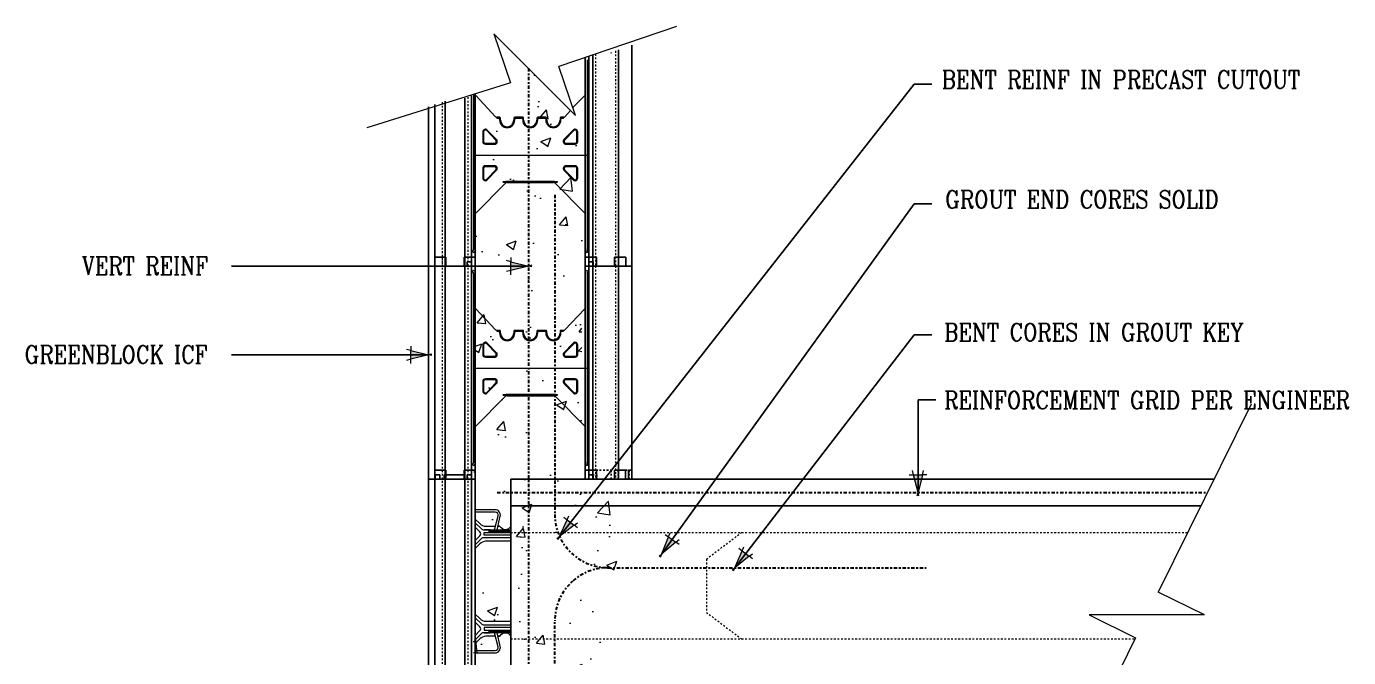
# Model space of a CAD drawing. Header units: inches. Extents: x -69.9 to 5.1, y 158.2 to 247.
# Drawn here: x -69.9 to 4.5, y 211.4 to 247 of the extents above; entities that cross this region are included whole.
import ezdxf

# ---------------------------------------------------------------- set-up
doc = ezdxf.new("R2010")
doc.units = ezdxf.units.IN
doc.header["$MEASUREMENT"] = 0
for name, pattern in [('CENTER', [2, 1.25, -0.25, 0.25, -0.25]), ('DASHED', [0.75, 0.5, -0.25]), ('DASHED2', [0.375, 0.25, -0.125]), ('HIDDEN', [0.375, 0.25, -0.125])]:
    doc.linetypes.add(name, pattern=pattern)
for name, color, linetype, lineweight in [('A2 Hatch', 8, 'Continuous', 9), ('DETAILS', 7, 'Continuous', 13), ('DIM', 3, 'Continuous', 13), ('REBAR', 2, 'CENTER', 30)]:
    doc.layers.add(name, color=color, linetype=linetype, lineweight=lineweight)
doc.styles.add('ARCTEXT', font='arctext.shx', dxfattribs={"width": 0.85})
doc.styles.add('RomanC', font='romanc.shx', dxfattribs={"width": 0.85, "height": 5})
doc.dimstyles.new('ARCTEXT1-4', dxfattribs={"dimtxt": 4, "dimasz": 2, "dimexe": 2, "dimexo": 2, "dimgap": 2, "dimtad": 1, "dimdec": 4, "dimzin": 3, "dimdsep": 46, "dimlunit": 4, "dimtxsty": 'ARCTEXT', "dimblk": 'ARCHTICK', "dimcen": 2, "dimaunit": 1, "dimadec": 0, "dimazin": 0, "dimtfac": 1, "dimtdec": 4, "dimtmove": 2, "dimatfit": 3, "dimldrblk": 'arrow', "dimfxl": 0, "dimtolj": 1, "dimtzin": 0, "dimarcsym": 0})

# ---------------------------------------------------------------- blocks, each defined once
blk = doc.blocks.new('_ArchTick')
at = {"color": 0, "linetype": 'ByBlock', "const_width": 0.15}
blk.add_lwpolyline([(-0.5, -0.5), (0.5, 0.5)], dxfattribs=at)
blk = doc.blocks.new('arrow')
at = {"layer": 'DIM'}
blk.add_hatch(color=253, dxfattribs=at).paths.add_polyline_path([(-2, 0.5), (-2, -0.5), (0, 0)])
at = {"layer": 'DIM', "lineweight": 9}
for points in [[(-2, 0.98), (-2, 0.5), (-2.47, 0.62)], [(0.37, 0.09), (0, 0)], [(0.37, -0.09), (0, 0)], [(-2, -0.98), (-2, -0.5), (-2.47, -0.62)]]:
    blk.add_lwpolyline(points, dxfattribs=at)
at = {"layer": 'DIM', "lineweight": 15}
blk.add_lwpolyline([(0, 0), (-2, -0.5), (-2, 0.5), (0, 0)], dxfattribs=at)

msp = doc.modelspace()

# ---------------------------------------------------------------- hatches: boundary and pattern name
at = {"layer": 'A2 Hatch', "ltscale": 0.15}
h = msp.add_hatch(dxfattribs=at)
h.set_pattern_fill('AR-CONC', color=256, scale=0.8, style=0)
h.set_pattern_definition([(50, (-6427.05, 1593.841), (5.7380815, -0.502017), [0.6, -6.6]), (355, (-6427.05, 1593.841), (-1.1100107, 6.017537), [0.48, -5.28]), (100.4514, (-6426.572, 1593.799), (4.628075, 5.5155163), [0.5099215, -5.609137]), (46.1842, (-6427.05, 1595.441), (8.5379284, -1.324152), [0.9, -9.9]), (96.6356, (-6426.3385, 1595.331), (7.477302, 7.792943), [0.764882, -8.413704]), (351.1842, (-6427.05, 1595.441), (7.477296, 7.792949), [0.72, -7.92]), (21, (-6426.25, 1595.041), (4.7752564, -3.220951), [0.6, -6.6]), (326, (-6426.25, 1595.041), (1.9465227, 5.8012004), [0.48, -5.28]), (71.4514, (-6425.852, 1594.7727), (6.721781, 2.580244), [0.5099215, -5.609137]), (37.5, (-6427.05, 1593.841), (0.09727884, 2.6631508), [0, -5.216, 0, -5.36, 0, -5.3]), (7.5, (-6427.05, 1593.841), (2.1045563, 3.1552937), [0, -3.056, 0, -5.096, 0, -2.02]), (327.5, (-6428.834, 1593.841), (4.2705795, -0.180439), [0, -2, 0, -6.24, 0, -8.28]), (317.5, (-6429.634, 1593.841), (4.6654894, 0.8008399), [0, -2.6, 0, -4.144, 0, -5.88])])
h.paths.add_polyline_path([(-42.639, 243.793), (-44.625, 243.12), (-44.825, 186.104), (-41.955, 187.077), (-42.891, 189.837), (-38.295, 185.241), (-39.231, 188.001), (-36.625, 188.885), (-36.63, 221.467), (-38.63, 221.467), (-38.63, 245.153), (-39.915, 244.717), (-38.979, 241.957), (-43.575, 246.553)])

# ---------------------------------------------------------------- linework, layer by layer
at = {"color": 1}
for p, q in [((-35.816, 245.895), (-35.816, 233.461)), ((-38.441, 245.217), (-38.441, 233.461)), ((-38.241, 245.285), (-38.241, 233.461)), ((-38.026, 245.358), (-38.026, 233.461)), ((-36.995, 245.495), (-36.995, 245.461)), ((-36.581, 245.636), (-36.581, 233.461)), ((-46.341, 242.75), (-46.341, 233.461)), ((-45.216, 242.919), (-45.216, 233.461)), ((-44.841, 243.046), (-44.841, 233.461)), ((-44.641, 243.114), (-44.641, 233.461)), ((-47.266, 242.436), (-47.266, 233.461)), ((-46.916, 242.555), (-46.916, 233.461)), ((-46.916, 233.961), (-46.291, 233.961)), ((-46.916, 233.961), (-46.916, 221.461)), ((-46.341, 233.961), (-46.341, 221.461)), ((-46.291, 233.961), (-46.291, 233.461)), ((-45.266, 233.961), (-45.266, 233.461)), ((-45.266, 233.961), (-44.641, 233.961)), ((-45.216, 233.961), (-45.216, 221.461)), ((-44.641, 233.961), (-44.641, 221.461)), ((-44.641, 233.961), (-44.641, 233.461)), ((-38.441, 233.961), (-38.441, 221.461)), ((-38.441, 233.961), (-37.816, 233.961)), ((-38.441, 233.961), (-38.441, 233.461)), ((-37.816, 233.961), (-37.816, 233.461)), ((-36.791, 233.961), (-36.791, 233.461)), ((-36.791, 233.961), (-36.166, 233.961)), ((-36.166, 233.961), (-36.166, 233.461)), ((-47.266, 233.461), (-44.641, 233.461)), ((-47.266, 233.461), (-45.091, 233.461)), ((-47.266, 233.461), (-47.266, 221.461)), ((-47.266, 233.461), (-45.091, 233.461)), ((-47.266, 233.461), (-44.641, 233.461)), ((-45.216, 233.461), (-46.341, 233.461)), ((-45.216, 233.461), (-46.341, 233.461)), ((-45.091, 233.711), (-45.091, 233.461)), ((-45.091, 233.711), (-44.841, 233.711)), ((-44.841, 233.711), (-44.841, 221.461)), ((-44.841, 233.461), (-44.641, 233.461)), ((-44.841, 233.461), (-44.641, 233.461)), ((-38.441, 233.461), (-38.241, 233.461)), ((-38.441, 233.461), (-35.816, 233.461)), ((-38.241, 233.711), (-38.241, 221.461)), ((-38.241, 233.711), (-37.991, 233.711)), ((-38.026, 233.461), (-35.816, 233.461)), ((-38.026, 233.461), (-38.026, 221.461)), ((-37.991, 233.711), (-37.991, 233.461)), ((-36.581, 233.461), (-36.581, 221.461)), ((-35.816, 233.461), (-35.816, 221.461)), ((-46.916, 221.961), (-46.291, 221.961)), ((-46.916, 221.961), (-46.916, 209.461)), ((-46.916, 221.961), (-46.291, 221.961)), ((-46.916, 221.961), (-46.291, 221.961)), ((-46.916, 221.961), (-46.291, 221.961)), ((-46.916, 221.961), (-46.291, 221.961)), ((-46.916, 221.961), (-46.291, 221.961)), ((-46.916, 221.961), (-46.291, 221.961)), ((-46.916, 221.961), (-46.291, 221.961)), ((-46.916, 221.961), (-46.291, 221.961)), ((-46.341, 221.961), (-46.341, 209.461)), ((-46.291, 221.961), (-46.291, 221.461)), ((-46.291, 221.961), (-46.291, 221.461)), ((-46.291, 221.961), (-46.291, 221.461)), ((-46.291, 221.961), (-46.291, 221.461)), ((-46.291, 221.961), (-46.291, 221.461)), ((-46.291, 221.961), (-46.291, 221.461)), ((-46.291, 221.961), (-46.291, 221.461)), ((-46.291, 221.961), (-46.291, 221.461)), ((-46.291, 221.961), (-46.291, 221.461)), ((-45.266, 221.961), (-45.266, 221.461)), ((-45.266, 221.961), (-44.641, 221.961)), ((-45.266, 221.961), (-45.266, 221.461)), ((-45.266, 221.961), (-44.641, 221.961)), ((-45.266, 221.961), (-45.266, 221.461)), ((-45.266, 221.961), (-44.641, 221.961)), ((-45.266, 221.961), (-45.266, 221.461)), ((-44.641, 221.961), (-45.266, 221.961)), ((-45.266, 221.961), (-45.266, 221.461)), ((-45.266, 221.961), (-44.641, 221.961)), ((-45.266, 221.961), (-45.266, 221.461)), ((-45.266, 221.961), (-44.641, 221.961)), ((-45.266, 221.961), (-45.266, 221.461)), ((-45.266, 221.961), (-44.641, 221.961)), ((-45.266, 221.961), (-45.266, 221.461)), ((-45.266, 221.961), (-44.641, 221.961)), ((-45.266, 221.961), (-45.266, 221.461)), ((-45.266, 221.961), (-44.641, 221.961)), ((-45.266, 221.961), (-45.266, 221.461)), ((-44.641, 221.961), (-45.266, 221.961)), ((-45.266, 221.961), (-45.266, 221.461)), ((-45.266, 221.961), (-44.641, 221.961)), ((-45.266, 221.961), (-45.266, 221.461)), ((-44.641, 221.961), (-45.266, 221.961)), ((-45.216, 221.961), (-45.216, 209.461)), ((-44.641, 221.961), (-44.641, 209.461)), ((-44.641, 221.961), (-44.641, 221.461)), ((-44.641, 221.961), (-44.641, 221.461)), ((-44.641, 221.961), (-44.641, 221.461)), ((-44.641, 221.961), (-44.641, 221.461)), ((-44.641, 221.961), (-44.641, 221.461)), ((-44.641, 221.961), (-44.641, 221.461)), ((-44.641, 221.961), (-44.641, 221.461)), ((-44.641, 221.961), (-44.641, 221.461)), ((-44.641, 221.961), (-44.641, 221.461)), ((-44.641, 221.961), (-44.641, 221.461)), ((-44.641, 221.961), (-44.641, 221.461)), ((-38.445, 221.961), (-38.445, 221.461)), ((-38.445, 221.961), (-37.82, 221.961)), ((-38.445, 221.961), (-38.445, 221.461)), ((-38.241, 221.961), (-38.241, 221.461)), ((-37.82, 221.961), (-37.82, 221.461)), ((-36.795, 221.961), (-36.795, 221.461)), ((-36.795, 221.961), (-36.17, 221.961)), ((-36.17, 221.961), (-36.17, 221.461)), ((-36.016, 221.961), (-36.016, 221.461)), ((-36.016, 221.961), (-35.816, 221.961)), ((-47.266, 221.461), (-47.266, 209.461)), ((-47.266, 221.461), (-45.091, 221.461)), ((-47.266, 221.461), (-44.641, 221.461)), ((-47.266, 221.461), (-44.641, 221.461)), ((-47.266, 221.461), (-44.641, 221.461)), ((-47.266, 221.461), (-45.091, 221.461)), ((-47.266, 221.461), (-45.091, 221.461)), ((-47.266, 221.461), (-44.641, 221.461)), ((-47.266, 221.461), (-44.641, 221.461)), ((-47.266, 221.461), (-44.641, 221.461)), ((-47.266, 221.461), (-45.091, 221.461)), ((-47.266, 221.461), (-45.091, 221.461)), ((-47.266, 221.461), (-44.641, 221.461)), ((-47.266, 221.461), (-44.641, 221.461)), ((-47.266, 221.461), (-45.091, 221.461)), ((-47.266, 221.461), (-45.091, 221.461)), ((-47.266, 221.461), (-44.641, 221.461)), ((-47.266, 221.461), (-45.091, 221.461)), ((-47.266, 221.461), (-45.091, 221.461)), ((-47.266, 221.461), (-44.641, 221.461)), ((-47.266, 221.461), (-44.641, 221.461)), ((-46.891, 221.711), (-46.891, 221.461)), ((-46.641, 221.711), (-46.891, 221.711)), ((-46.891, 221.711), (-46.891, 221.461)), ((-46.641, 221.711), (-46.891, 221.711)), ((-46.891, 221.711), (-46.891, 221.461)), ((-46.641, 221.711), (-46.891, 221.711)), ((-46.641, 221.711), (-46.641, 221.461)), ((-46.641, 221.711), (-46.641, 221.461)), ((-46.641, 221.711), (-46.641, 221.461)), ((-45.266, 221.711), (-46.391, 221.711)), ((-46.391, 221.711), (-46.391, 221.461)), ((-45.266, 221.711), (-46.391, 221.711)), ((-46.391, 221.711), (-46.391, 221.461)), ((-45.266, 221.711), (-46.391, 221.711)), ((-46.391, 221.711), (-46.391, 221.461)), ((-45.216, 221.461), (-46.341, 221.461)), ((-45.216, 221.461), (-46.341, 221.461)), ((-45.216, 221.461), (-46.341, 221.461)), ((-45.216, 221.461), (-46.341, 221.461)), ((-45.216, 221.461), (-46.341, 221.461)), ((-45.216, 221.461), (-46.341, 221.461)), ((-45.216, 221.461), (-46.341, 221.461)), ((-45.216, 221.461), (-46.341, 221.461)), ((-45.216, 221.461), (-46.341, 221.461)), ((-45.091, 221.711), (-45.091, 221.461)), ((-45.091, 221.711), (-44.841, 221.711)), ((-45.091, 221.711), (-45.091, 221.461)), ((-45.091, 221.711), (-44.841, 221.711)), ((-45.091, 221.711), (-45.091, 221.461)), ((-45.091, 221.711), (-44.841, 221.711)), ((-45.091, 221.711), (-45.091, 221.461)), ((-44.841, 221.711), (-45.091, 221.711)), ((-45.091, 221.711), (-45.091, 221.461)), ((-45.091, 221.711), (-44.841, 221.711)), ((-45.091, 221.711), (-45.091, 221.461)), ((-45.091, 221.711), (-44.841, 221.711)), ((-45.091, 221.711), (-45.091, 221.461)), ((-45.091, 221.711), (-44.841, 221.711)), ((-45.091, 221.711), (-45.091, 221.461)), ((-45.091, 221.711), (-44.841, 221.711)), ((-45.091, 221.711), (-45.091, 221.461)), ((-45.091, 221.711), (-44.841, 221.711)), ((-45.091, 221.711), (-45.091, 221.461)), ((-44.841, 221.711), (-45.091, 221.711)), ((-45.091, 221.711), (-45.091, 221.461)), ((-45.091, 221.711), (-44.841, 221.711)), ((-45.091, 221.711), (-45.091, 221.461)), ((-44.841, 221.711), (-45.091, 221.711)), ((-44.841, 221.711), (-44.841, 209.461)), ((-44.841, 221.711), (-44.841, 221.461)), ((-44.841, 221.711), (-44.841, 221.461)), ((-44.841, 221.711), (-44.841, 221.461)), ((-44.841, 221.461), (-44.641, 221.461)), ((-44.841, 221.461), (-44.641, 221.461)), ((-44.841, 221.461), (-44.641, 221.461)), ((-44.841, 221.461), (-44.641, 221.461)), ((-44.841, 221.461), (-44.641, 221.461)), ((-44.841, 221.461), (-44.641, 221.461)), ((-44.841, 221.461), (-44.641, 221.461)), ((-44.841, 221.461), (-44.641, 221.461)), ((-44.841, 221.461), (-44.641, 221.461)), ((-38.445, 221.461), (-38.245, 221.461)), ((-38.441, 221.461), (-36.02, 221.461)), ((-38.441, 221.461), (-36.02, 221.461)), ((-38.441, 221.461), (-35.816, 221.461)), ((-38.245, 221.711), (-37.995, 221.711)), ((-38.23, 221.461), (-36.02, 221.461)), ((-37.995, 221.711), (-37.995, 221.461)), ((-36.016, 221.461), (-35.816, 221.461)), ((-36.016, 221.461), (-35.816, 221.461)), ((-36.016, 221.461), (-35.816, 221.461)), ((-35.816, 221.711), (-35.816, 221.461)), ((-35.601, 221.461), (-34.641, 221.461))]:
    msp.add_line(p, q, dxfattribs=at)
at = {"color": 1, "linetype": 'HIDDEN', "ltscale": 0.02}
for p, q in [((-46.916, 233.961), (-46.291, 233.961)), ((-46.916, 233.961), (-46.916, 233.461)), ((-46.291, 233.961), (-46.291, 233.461)), ((-45.266, 233.961), (-45.266, 233.461)), ((-45.266, 233.961), (-44.641, 233.961)), ((-38.441, 233.961), (-37.816, 233.961)), ((-37.816, 233.961), (-37.816, 233.461)), ((-36.791, 233.961), (-36.791, 233.461)), ((-36.791, 233.961), (-36.166, 233.961)), ((-36.166, 233.961), (-36.166, 233.461)), ((-38.241, 233.711), (-38.241, 233.461)), ((-38.241, 233.711), (-37.991, 233.711)), ((-37.991, 233.711), (-37.991, 233.461)), ((-46.916, 221.961), (-46.291, 221.961)), ((-46.916, 221.961), (-46.916, 221.461)), ((-46.916, 221.961), (-46.291, 221.961)), ((-46.916, 221.961), (-46.916, 221.461)), ((-46.916, 221.961), (-46.291, 221.961)), ((-46.916, 221.961), (-46.291, 221.961)), ((-46.916, 221.961), (-46.916, 221.461)), ((-46.916, 221.961), (-46.291, 221.961)), ((-46.916, 221.961), (-46.916, 221.461)), ((-46.916, 221.961), (-46.291, 221.961)), ((-46.916, 221.961), (-46.291, 221.961)), ((-46.916, 221.961), (-46.916, 221.461)), ((-46.916, 221.961), (-46.291, 221.961)), ((-46.916, 221.961), (-46.291, 221.961)), ((-46.916, 221.961), (-46.916, 221.461)), ((-46.916, 221.961), (-46.291, 221.961)), ((-46.916, 221.961), (-46.916, 221.461)), ((-46.916, 221.961), (-46.291, 221.961)), ((-46.916, 221.961), (-46.916, 221.461)), ((-46.291, 221.961), (-46.291, 221.461)), ((-46.291, 221.961), (-46.291, 221.461)), ((-46.291, 221.961), (-46.291, 221.461)), ((-46.291, 221.961), (-46.291, 221.461)), ((-46.291, 221.961), (-46.291, 221.461)), ((-46.291, 221.961), (-46.291, 221.461)), ((-46.291, 221.961), (-46.291, 221.461)), ((-46.291, 221.961), (-46.291, 221.461)), ((-46.291, 221.961), (-46.291, 221.461)), ((-46.291, 221.961), (-46.291, 221.461)), ((-46.291, 221.961), (-46.291, 221.461)), ((-45.266, 221.961), (-45.266, 221.461)), ((-45.266, 221.961), (-44.641, 221.961)), ((-45.266, 221.961), (-45.266, 221.461)), ((-45.266, 221.961), (-44.641, 221.961)), ((-45.266, 221.961), (-45.266, 221.461)), ((-45.266, 221.961), (-44.641, 221.961)), ((-45.266, 221.961), (-45.266, 221.461)), ((-45.266, 221.961), (-44.641, 221.961)), ((-45.266, 221.961), (-45.266, 221.461)), ((-45.266, 221.961), (-44.641, 221.961)), ((-45.266, 221.961), (-45.266, 221.461)), ((-45.266, 221.961), (-44.641, 221.961)), ((-45.266, 221.961), (-45.266, 221.461)), ((-45.266, 221.961), (-44.641, 221.961)), ((-45.266, 221.961), (-45.266, 221.461)), ((-45.266, 221.961), (-44.641, 221.961)), ((-45.266, 221.961), (-45.266, 221.461)), ((-45.266, 221.961), (-44.641, 221.961)), ((-45.266, 221.961), (-45.266, 221.461)), ((-45.266, 221.961), (-44.641, 221.961)), ((-45.266, 221.961), (-45.266, 221.461)), ((-45.266, 221.961), (-44.641, 221.961)), ((-38.445, 221.961), (-37.82, 221.961)), ((-38.445, 221.961), (-37.82, 221.961)), ((-38.241, 221.961), (-36.991, 221.961)), ((-37.82, 221.961), (-37.82, 221.461)), ((-37.82, 221.961), (-37.82, 221.461)), ((-36.991, 221.961), (-36.991, 221.461)), ((-36.795, 221.961), (-36.795, 221.461)), ((-36.795, 221.961), (-36.17, 221.961)), ((-36.795, 221.961), (-36.795, 221.461)), ((-36.795, 221.961), (-36.17, 221.961)), ((-36.591, 221.961), (-36.591, 221.461)), ((-36.591, 221.961), (-35.966, 221.961)), ((-36.17, 221.961), (-36.17, 221.461)), ((-36.17, 221.961), (-36.17, 221.461)), ((-35.966, 221.961), (-35.966, 221.461)), ((-38.245, 221.711), (-38.245, 221.461)), ((-38.245, 221.711), (-37.995, 221.711)), ((-38.245, 221.711), (-38.245, 221.461)), ((-38.245, 221.711), (-37.995, 221.711)), ((-38.041, 221.711), (-37.791, 221.711)), ((-37.995, 221.711), (-37.995, 221.461)), ((-37.995, 221.711), (-37.995, 221.461)), ((-37.791, 221.711), (-37.791, 221.461))]:
    msp.add_line(p, q, dxfattribs=at)
at = {"ltscale": 0.15}
for p, q in [((-46.291, 233.461), (-45.266, 233.461)), ((-46.291, 233.461), (-45.266, 233.461)), ((-46.291, 221.461), (-45.266, 221.461)), ((-46.291, 221.461), (-45.266, 221.461)), ((-46.291, 221.461), (-45.266, 221.461)), ((-46.291, 221.461), (-45.266, 221.461)), ((-46.291, 221.461), (-45.266, 221.461)), ((-46.291, 221.461), (-45.266, 221.461)), ((-46.291, 221.461), (-45.266, 221.461)), ((-46.291, 221.461), (-45.266, 221.461)), ((-46.291, 221.461), (-45.266, 221.461)), ((-42.641, 221.461), (-3.047, 221.461)), ((-42.641, 210.961), (-42.641, 221.461)), ((-42.641, 219.961), (-3.787, 219.961))]:
    msp.add_line(p, q, dxfattribs=at)
at = {"layer": 'A2 Hatch', "linetype": 'DASHED2', "ltscale": 0.15}
for p, q in [((-37.866, 245.412), (-37.866, 233.461)), ((-36.741, 245.581), (-36.741, 233.461)), ((-46.501, 242.695), (-46.501, 233.461)), ((-45.056, 242.973), (-45.056, 233.461)), ((-46.501, 233.961), (-46.501, 221.461)), ((-45.056, 233.961), (-45.056, 221.461)), ((-37.866, 233.461), (-37.866, 221.461)), ((-36.741, 233.461), (-36.741, 221.461)), ((-46.501, 221.961), (-46.501, 209.461)), ((-45.056, 221.961), (-45.056, 209.461))]:
    msp.add_line(p, q, dxfattribs=at)
at = {"layer": 'A2 Hatch', "linetype": 'DASHED', "ltscale": 0.2}
for p, q in [((-42.641, 218.461), (-4.527, 218.461)), ((-31.626, 216.961), (-29.641, 218.461)), ((-31.626, 216.961), (-31.626, 213.961)), ((-31.626, 213.961), (-29.641, 212.461)), ((-42.641, 212.461), (-7.488, 212.461))]:
    msp.add_line(p, q, dxfattribs=at)
at = {"layer": 'DETAILS', "color": 6, "lineweight": 20}
for p, q in [((-38.441, 243.132), (-38.441, 245.111)), ((-38.341, 245.086), (-38.341, 234.389)), ((-44.741, 243.114), (-44.741, 234.389)), ((-44.641, 243.148), (-44.641, 243.132)), ((-44.641, 243.132), (-44.641, 236.37)), ((-44.613, 243.062), (-43.496, 241.872)), ((-39.143, 242.391), (-38.469, 243.062)), ((-38.441, 236.37), (-38.441, 243.132)), ((-39.587, 241.872), (-39.277, 242.234)), ((-43.424, 241.841), (-43.416, 241.841)), ((-43.266, 241.841), (-43.424, 241.841)), ((-43.416, 241.841), (-43.416, 241.791)), ((-43.416, 241.791), (-43.316, 241.791)), ((-43.266, 241.741), (-43.266, 241.686)), ((-43.216, 241.686), (-43.216, 241.791)), ((-42.466, 241.791), (-42.466, 241.686)), ((-41.966, 241.841), (-42.416, 241.841)), ((-42.416, 241.686), (-42.416, 241.741)), ((-42.366, 241.791), (-42.016, 241.791)), ((-41.966, 241.741), (-41.966, 241.686)), ((-41.916, 241.686), (-41.916, 241.791)), ((-41.166, 241.791), (-41.166, 241.686)), ((-40.666, 241.841), (-41.116, 241.841)), ((-41.116, 241.686), (-41.116, 241.741)), ((-41.066, 241.791), (-40.716, 241.791)), ((-40.666, 241.741), (-40.666, 241.686)), ((-40.616, 241.686), (-40.616, 241.791)), ((-39.866, 241.791), (-39.866, 241.686)), ((-39.659, 241.841), (-39.816, 241.841)), ((-39.816, 241.686), (-39.816, 241.741)), ((-39.766, 241.791), (-39.666, 241.791)), ((-39.666, 241.791), (-39.666, 241.841)), ((-39.666, 241.841), (-39.659, 241.841)), ((-44.216, 241.022), (-44.216, 240.481)), ((-44.166, 241.022), (-44.166, 240.481)), ((-43.475, 240.551), (-43.994, 241.092)), ((-43.439, 240.585), (-43.958, 241.126)), ((-39.124, 241.126), (-39.644, 240.585)), ((-39.088, 241.092), (-39.608, 240.551)), ((-38.916, 240.481), (-38.916, 241.022)), ((-38.866, 240.481), (-38.866, 241.022)), ((-44.741, 239.711), (-38.341, 239.711)), ((-44.066, 240.381), (-43.547, 240.381)), ((-44.066, 240.331), (-43.547, 240.331)), ((-39.536, 240.381), (-39.016, 240.381)), ((-39.536, 240.331), (-39.016, 240.331)), ((-44.216, 238.961), (-44.216, 238.42)), ((-44.166, 238.961), (-44.166, 238.42)), ((-43.547, 239.111), (-44.066, 239.111)), ((-43.547, 239.061), (-44.066, 239.061)), ((-39.016, 239.111), (-39.536, 239.111)), ((-39.016, 239.061), (-39.536, 239.061)), ((-38.916, 238.42), (-38.916, 238.961)), ((-38.866, 238.42), (-38.866, 238.961)), ((-43.994, 238.351), (-43.475, 238.892)), ((-43.958, 238.316), (-43.439, 238.857)), ((-42.911, 238.231), (-43.068, 238.216)), ((-41.541, 238.231), (-42.911, 238.231)), ((-40.171, 238.231), (-41.541, 238.231)), ((-40.015, 238.216), (-40.171, 238.231)), ((-39.644, 238.857), (-39.124, 238.316)), ((-39.608, 238.892), (-39.088, 238.351)), ((-44.612, 236.441), (-42.96, 238.117)), ((-43.068, 238.196), (-42.911, 238.181)), ((-42.911, 238.181), (-41.541, 238.181)), ((-42.854, 238.161), (-41.541, 238.161)), ((-41.541, 238.181), (-40.171, 238.181)), ((-41.541, 238.161), (-40.228, 238.161)), ((-40.171, 238.181), (-40.015, 238.196)), ((-40.122, 238.117), (-38.47, 236.441)), ((-44.641, 234.362), (-44.641, 236.37)), ((-38.441, 236.37), (-38.441, 234.362)), ((-44.748, 234.364), (-44.794, 234.284)), ((-44.794, 234.284), (-44.707, 234.234)), ((-44.741, 234.425), (-44.741, 234.389)), ((-44.707, 234.234), (-44.648, 234.337)), ((-38.434, 234.337), (-38.375, 234.234)), ((-38.375, 234.234), (-38.289, 234.284)), ((-38.341, 234.389), (-38.341, 234.425)), ((-38.289, 234.284), (-38.334, 234.364)), ((-44.794, 233.188), (-44.707, 233.238)), ((-44.748, 233.109), (-44.794, 233.188)), ((-44.741, 233.086), (-44.741, 222.389)), ((-44.741, 233.047), (-44.741, 233.084)), ((-44.707, 233.238), (-44.648, 233.136)), ((-44.641, 233.111), (-44.641, 231.132)), ((-38.441, 231.132), (-38.441, 233.111)), ((-38.434, 233.136), (-38.375, 233.238)), ((-38.375, 233.238), (-38.289, 233.188)), ((-38.341, 233.086), (-38.341, 222.389)), ((-38.341, 233.084), (-38.341, 233.047)), ((-38.289, 233.188), (-38.334, 233.109)), ((-44.641, 231.132), (-44.641, 224.37)), ((-44.613, 231.062), (-43.496, 229.872)), ((-39.587, 229.872), (-38.469, 231.062)), ((-38.441, 224.37), (-38.441, 231.132)), ((-43.424, 229.841), (-43.416, 229.841)), ((-43.266, 229.841), (-43.424, 229.841)), ((-43.416, 229.841), (-43.416, 229.791)), ((-43.416, 229.791), (-43.316, 229.791)), ((-43.266, 229.741), (-43.266, 229.686)), ((-43.216, 229.686), (-43.216, 229.791)), ((-42.466, 229.791), (-42.466, 229.686)), ((-41.966, 229.841), (-42.416, 229.841)), ((-42.416, 229.686), (-42.416, 229.741)), ((-42.366, 229.791), (-42.016, 229.791)), ((-41.966, 229.741), (-41.966, 229.686)), ((-41.916, 229.686), (-41.916, 229.791)), ((-41.166, 229.791), (-41.166, 229.686)), ((-40.666, 229.841), (-41.116, 229.841)), ((-41.116, 229.686), (-41.116, 229.741)), ((-41.066, 229.791), (-40.716, 229.791)), ((-40.666, 229.741), (-40.666, 229.686)), ((-40.616, 229.686), (-40.616, 229.791)), ((-39.866, 229.791), (-39.866, 229.686)), ((-39.659, 229.841), (-39.816, 229.841)), ((-39.816, 229.686), (-39.816, 229.741)), ((-39.766, 229.791), (-39.666, 229.791)), ((-39.666, 229.791), (-39.666, 229.841)), ((-39.666, 229.841), (-39.659, 229.841)), ((-44.216, 229.022), (-44.216, 228.481)), ((-44.166, 229.022), (-44.166, 228.481)), ((-43.475, 228.551), (-43.994, 229.092)), ((-43.439, 228.585), (-43.958, 229.126)), ((-39.124, 229.126), (-39.644, 228.585)), ((-39.088, 229.092), (-39.608, 228.551)), ((-38.916, 228.481), (-38.916, 229.022)), ((-38.866, 228.481), (-38.866, 229.022)), ((-44.066, 228.381), (-43.547, 228.381)), ((-44.066, 228.331), (-43.547, 228.331)), ((-39.536, 228.381), (-39.016, 228.381)), ((-39.536, 228.331), (-39.016, 228.331)), ((-44.741, 227.711), (-38.341, 227.711)), ((-43.547, 227.111), (-44.066, 227.111)), ((-43.547, 227.061), (-44.066, 227.061)), ((-39.016, 227.111), (-39.536, 227.111)), ((-39.016, 227.061), (-39.536, 227.061)), ((-44.216, 226.961), (-44.216, 226.42)), ((-44.166, 226.961), (-44.166, 226.42)), ((-43.994, 226.351), (-43.475, 226.892)), ((-43.958, 226.316), (-43.439, 226.857)), ((-39.644, 226.857), (-39.124, 226.316)), ((-39.608, 226.892), (-39.088, 226.351)), ((-38.916, 226.42), (-38.916, 226.961)), ((-38.866, 226.42), (-38.866, 226.961)), ((-44.612, 224.441), (-42.96, 226.117)), ((-42.911, 226.231), (-43.068, 226.216)), ((-43.068, 226.196), (-42.911, 226.181)), ((-41.541, 226.231), (-42.911, 226.231)), ((-42.911, 226.181), (-41.541, 226.181)), ((-42.854, 226.161), (-41.541, 226.161)), ((-40.171, 226.231), (-41.541, 226.231)), ((-41.541, 226.181), (-40.171, 226.181)), ((-41.541, 226.161), (-40.228, 226.161)), ((-40.015, 226.216), (-40.171, 226.231)), ((-40.171, 226.181), (-40.015, 226.196)), ((-40.122, 226.117), (-38.47, 224.441)), ((-44.641, 222.362), (-44.641, 224.37)), ((-38.441, 224.37), (-38.441, 222.362)), ((-44.748, 222.364), (-44.794, 222.284)), ((-44.794, 222.284), (-44.707, 222.234)), ((-44.741, 222.425), (-44.741, 222.389)), ((-44.707, 222.234), (-44.648, 222.337)), ((-38.434, 222.337), (-38.375, 222.234)), ((-38.375, 222.234), (-38.289, 222.284)), ((-38.341, 222.389), (-38.341, 222.425)), ((-38.289, 222.284), (-38.334, 222.364))]:
    msp.add_line(p, q, dxfattribs=at)
for points in [[(-43.412, 218.611), (-43.229, 219.371, 0.485338), (-43.52, 219.741), (-44.641, 219.741)], [(-43.792, 218.611), (-43.892, 218.611), (-44.142, 218.611), (-43.546, 218.611), (-43.355, 219.401, 0.485338), (-43.52, 219.611), (-44.641, 219.611)], [(-44.641, 219.211), (-44.388, 218.958, 0.198912), (-44.035, 218.811), (-43.497, 218.811)], [(-44.641, 219.011), (-44.271, 218.641, 0.198912), (-44.2, 218.611), (-42.641, 218.611)], [(-44.641, 218.012), (-44.373, 218.28, 0.414214), (-44.373, 218.492), (-44.641, 218.761)], [(-42.641, 218.161), (-44.2, 218.161, 0.198912), (-44.271, 218.132), (-44.641, 217.762)], [(-42.641, 218.561), (-43.792, 218.561), (-43.89, 218.539, 0.780776), (-43.89, 218.533), (-43.792, 218.511), (-42.641, 218.511)], [(-42.641, 218.801, 0.107395), (-42.655, 218.784, -0.605918), (-43.226, 218.784, 0.279322), (-43.271, 218.811), (-43.364, 218.811), (-43.271, 218.811)], [(-42.641, 217.961), (-44.035, 217.961, 0.198912), (-44.388, 217.815), (-44.641, 217.562)], [(-44.641, 213.861), (-44.388, 213.608, 0.198912), (-44.035, 213.461), (-42.641, 213.461)], [(-44.641, 213.661), (-44.271, 213.291, 0.198912), (-44.2, 213.261), (-42.641, 213.261)], [(-44.641, 212.662), (-44.373, 212.93, 0.414214), (-44.373, 213.142), (-44.641, 213.411)], [(-42.641, 212.911), (-43.792, 212.911), (-43.89, 212.889, 0.780776), (-43.89, 212.883), (-43.792, 212.861), (-42.641, 212.861)], [(-42.641, 212.811), (-44.2, 212.811, 0.198912), (-44.271, 212.782), (-44.641, 212.412)], [(-44.641, 211.811), (-43.52, 211.811, 0.485338), (-43.355, 212.021), (-43.546, 212.811), (-44.142, 212.811), (-43.892, 212.811), (-43.792, 212.811)], [(-44.641, 211.681), (-43.52, 211.681, 0.485338), (-43.229, 212.052), (-43.412, 212.811)], [(-43.497, 212.611), (-44.035, 212.611, 0.198912), (-44.388, 212.465), (-44.641, 212.212)], [(-43.271, 212.611), (-43.364, 212.611), (-43.271, 212.611, 0.279322), (-43.226, 212.638, -0.605918), (-42.655, 212.638, 0.107395), (-42.641, 212.622, 0.107395)]]:
    msp.add_lwpolyline(points, format="xyb", dxfattribs=at)
for points in [[(-42.641, 218.311), (-44.142, 218.311), (-44.142, 218.461), (-42.641, 218.461)], [(-42.641, 213.111), (-44.142, 213.111), (-44.142, 212.961), (-42.641, 212.961)]]:
    msp.add_lwpolyline(points, dxfattribs=at)
for centre, radius, start, end in [((-44.541, 243.132), 0.1, 180, 223.83086), ((-38.541, 243.132), 0.1, 316.16914, 360), ((-43.424, 241.941), 0.1, 223.83086, 270), ((-43.316, 241.741), 0.05, 360, 90), ((-43.266, 241.791), 0.05, 0, 90), ((-42.841, 241.686), 0.425, 180, 360), ((-42.841, 241.686), 0.375, 180, 0), ((-42.416, 241.791), 0.05, 90, 180), ((-42.366, 241.741), 0.05, 90, 180), ((-42.016, 241.741), 0.05, 360, 90), ((-41.966, 241.791), 0.05, 0, 90), ((-41.541, 241.686), 0.425, 180, 270), ((-41.541, 241.686), 0.375, 180, 270), ((-41.541, 241.686), 0.425, 270, 0), ((-41.541, 241.686), 0.375, 270, 0), ((-41.116, 241.791), 0.05, 90, 180), ((-41.066, 241.741), 0.05, 90, 180), ((-40.716, 241.741), 0.05, 0, 90), ((-40.666, 241.791), 0.05, 0, 90), ((-40.241, 241.686), 0.425, 180, 0), ((-40.241, 241.686), 0.375, 180, 0), ((-39.816, 241.791), 0.05, 90, 180), ((-39.766, 241.741), 0.05, 90, 180), ((-39.659, 241.941), 0.1, 270, 316.16914), ((-44.066, 241.022), 0.15, 43.83086, 180), ((-44.066, 240.481), 0.15, 180, 270), ((-44.066, 241.022), 0.1, 43.83086, 180), ((-44.066, 240.481), 0.1, 180, 270), ((-43.547, 240.481), 0.15, 270, 43.83086), ((-43.547, 240.481), 0.1, 270, 43.83086), ((-39.536, 240.481), 0.15, 136.16914, 270), ((-39.536, 240.481), 0.1, 136.16914, 270), ((-39.016, 241.022), 0.15, 0, 136.16914), ((-39.016, 241.022), 0.1, 0, 136.16914), ((-39.016, 240.481), 0.15, 270, 0), ((-39.016, 240.481), 0.1, 270, 360), ((-44.066, 238.961), 0.15, 90, 180), ((-44.066, 238.961), 0.1, 90, 180), ((-43.547, 238.961), 0.15, 316.16914, 90), ((-43.547, 238.961), 0.1, 316.16914, 90), ((-39.536, 238.961), 0.15, 90, 223.83086), ((-39.536, 238.961), 0.1, 90, 223.83086), ((-39.016, 238.961), 0.15, 360, 90), ((-39.016, 238.961), 0.1, 0, 90), ((-44.066, 238.42), 0.15, 180, 316.16914), ((-44.066, 238.42), 0.1, 180, 316.16914), ((-43.066, 238.206), 0.01, 97.40989, 262.59011), ((-40.016, 238.206), 0.01, 277.40989, 82.59011), ((-39.016, 238.42), 0.15, 223.83086, 360), ((-39.016, 238.42), 0.1, 223.83086, 0), ((-44.641, 237.625), 0.1, 180, 209.74488), ((-42.854, 238.011), 0.15, 90, 135), ((-40.228, 238.011), 0.15, 45, 90), ((-44.541, 236.37), 0.1, 135, 180), ((-38.541, 236.37), 0.1, 360, 45), ((-44.791, 234.389), 0.05, 330, 360), ((-44.691, 234.362), 0.05, 330, 360), ((-38.391, 234.362), 0.05, 180, 210), ((-38.291, 234.389), 0.05, 180, 210), ((-44.791, 233.084), 0.05, 0, 30), ((-44.691, 233.111), 0.05, 0, 30), ((-38.391, 233.111), 0.05, 150, 180), ((-38.291, 233.084), 0.05, 150, 180), ((-44.541, 231.132), 0.1, 180, 223.83086), ((-38.541, 231.132), 0.1, 316.16914, 360), ((-43.424, 229.941), 0.1, 223.83086, 270), ((-43.316, 229.741), 0.05, 360, 90), ((-43.266, 229.791), 0.05, 0, 90), ((-42.841, 229.686), 0.425, 180, 360), ((-42.841, 229.686), 0.375, 180, 0), ((-42.416, 229.791), 0.05, 90, 180), ((-42.366, 229.741), 0.05, 90, 180), ((-42.016, 229.741), 0.05, 360, 90), ((-41.966, 229.791), 0.05, 0, 90), ((-41.541, 229.686), 0.425, 180, 270), ((-41.541, 229.686), 0.375, 180, 270), ((-41.541, 229.686), 0.425, 270, 0), ((-41.541, 229.686), 0.375, 270, 0), ((-41.116, 229.791), 0.05, 90, 180), ((-41.066, 229.741), 0.05, 90, 180), ((-40.716, 229.741), 0.05, 0, 90), ((-40.666, 229.791), 0.05, 0, 90), ((-40.241, 229.686), 0.425, 180, 0), ((-40.241, 229.686), 0.375, 180, 0), ((-39.816, 229.791), 0.05, 90, 180), ((-39.766, 229.741), 0.05, 90, 180), ((-39.659, 229.941), 0.1, 270, 316.16914), ((-44.066, 229.022), 0.15, 43.83086, 180), ((-44.066, 229.022), 0.1, 43.83086, 180), ((-43.547, 228.481), 0.15, 270, 43.83086), ((-43.547, 228.481), 0.1, 270, 43.83086), ((-39.536, 228.481), 0.15, 136.16914, 270), ((-39.536, 228.481), 0.1, 136.16914, 270), ((-39.016, 229.022), 0.15, 0, 136.16914), ((-39.016, 229.022), 0.1, 0, 136.16914), ((-44.066, 228.481), 0.15, 180, 270), ((-44.066, 228.481), 0.1, 180, 270), ((-39.016, 228.481), 0.15, 270, 0), ((-39.016, 228.481), 0.1, 270, 360), ((-44.066, 226.961), 0.15, 90, 180), ((-44.066, 226.961), 0.1, 90, 180), ((-43.547, 226.961), 0.15, 316.16914, 90), ((-43.547, 226.961), 0.1, 316.16914, 90), ((-39.536, 226.961), 0.15, 90, 223.83086), ((-39.536, 226.961), 0.1, 90, 223.83086), ((-39.016, 226.961), 0.15, 360, 90), ((-39.016, 226.961), 0.1, 0, 90), ((-44.066, 226.42), 0.15, 180, 316.16914), ((-44.066, 226.42), 0.1, 180, 316.16914), ((-39.016, 226.42), 0.15, 223.83086, 360), ((-39.016, 226.42), 0.1, 223.83086, 0), ((-44.641, 225.625), 0.1, 180, 209.74488), ((-43.066, 226.206), 0.01, 97.40989, 262.59011), ((-42.854, 226.011), 0.15, 90, 135), ((-40.228, 226.011), 0.15, 45, 90), ((-40.016, 226.206), 0.01, 277.40989, 82.59011), ((-44.541, 224.37), 0.1, 135, 180), ((-38.541, 224.37), 0.1, 360, 45), ((-44.791, 222.389), 0.05, 330, 360), ((-44.691, 222.362), 0.05, 330, 360), ((-38.391, 222.362), 0.05, 180, 210), ((-38.291, 222.389), 0.05, 180, 210)]:
    msp.add_arc(centre, radius, start, end, dxfattribs=at)
at = {"layer": 'DIM'}
for p, q in [((-43.591, 246.548), (-42.655, 243.788)), ((-38.995, 241.952), (-43.591, 246.548)), ((-33.304, 246.959), (-39.931, 244.712)), ((-38.995, 241.952), (-39.931, 244.712)), ((-42.655, 243.788), (-50.745, 241.256)), ((-0.959, 225.692), (-6.185, 215.103)), ((-3.571, 213.813), (-6.185, 215.103)), ((-3.571, 213.813), (-10.071, 213.813)), ((-10.071, 213.813), (-7.458, 212.523)), ((-7.458, 212.523), (-14.295, 198.669))]:
    msp.add_line(p, q, dxfattribs=at)
at = {"layer": 'REBAR', "ltscale": 0.15}
for p, q in [((-41.643, 244.6), (-41.643, 188.568)), ((-40.16, 237.476), (-40.16, 219.476)), ((-43.399, 220.711), (-3.417, 220.711)), ((-37.16, 216.476), (-19.255, 216.476)), ((-40.16, 195.476), (-40.16, 213.476))]:
    msp.add_line(p, q, dxfattribs=at)
for centre, start, end in [((-37.16, 219.476), 180, 270), ((-37.16, 213.476), 90, 180)]:
    msp.add_arc(centre, 3, start, end, dxfattribs=at)

# ---------------------------------------------------------------- texts
at = {"layer": 'DIM', "color": 3, "char_height": 1, "width": 22.68955, "attachment_point": 1, "style": 'RomanC'}
for s, insert in [('BENT REINF IN PRECAST CUTOUT ', (-18.373, 244.472)), ('GROUT END CORES SOLID', (-18.183, 237.717)), ('VERT REINF ', (-66.785, 233.975)), ('BENT CORES IN GROUT KEY', (-18.238, 230.238)), ('GREENBLOCK ICF', (-70.016, 228.985)), ('REINFORCEMENT GRID PER ENGINEER', (-18.238, 226.414))]:
    msp.add_mtext(s, dxfattribs=dict(at, insert=insert))

# ---------------------------------------------------------------- leaders
at = {"layer": 'DIM'}
for points in [[(-39.889, 218.23), (-19.934, 243.7), (-18.934, 243.7)], [(-34.136, 217.252), (-19.934, 236.97), (-18.934, 236.97)], [(-41.643, 233.461), (-52.456, 233.462), (-58.354, 233.462)], [(-30.024, 216.476), (-19.934, 229.596), (-18.934, 229.596)], [(-47.266, 228.463), (-54.003, 228.464), (-58.354, 228.464)], [(-19.71, 220.711), (-19.71, 225.936), (-18.702, 225.936)]]:
    msp.add_leader(points, dimstyle='ARCTEXT1-4', override={"dimasz": 0.5, "dimtad": 0}, dxfattribs=at)

doc.saveas('drawing.dxf')
